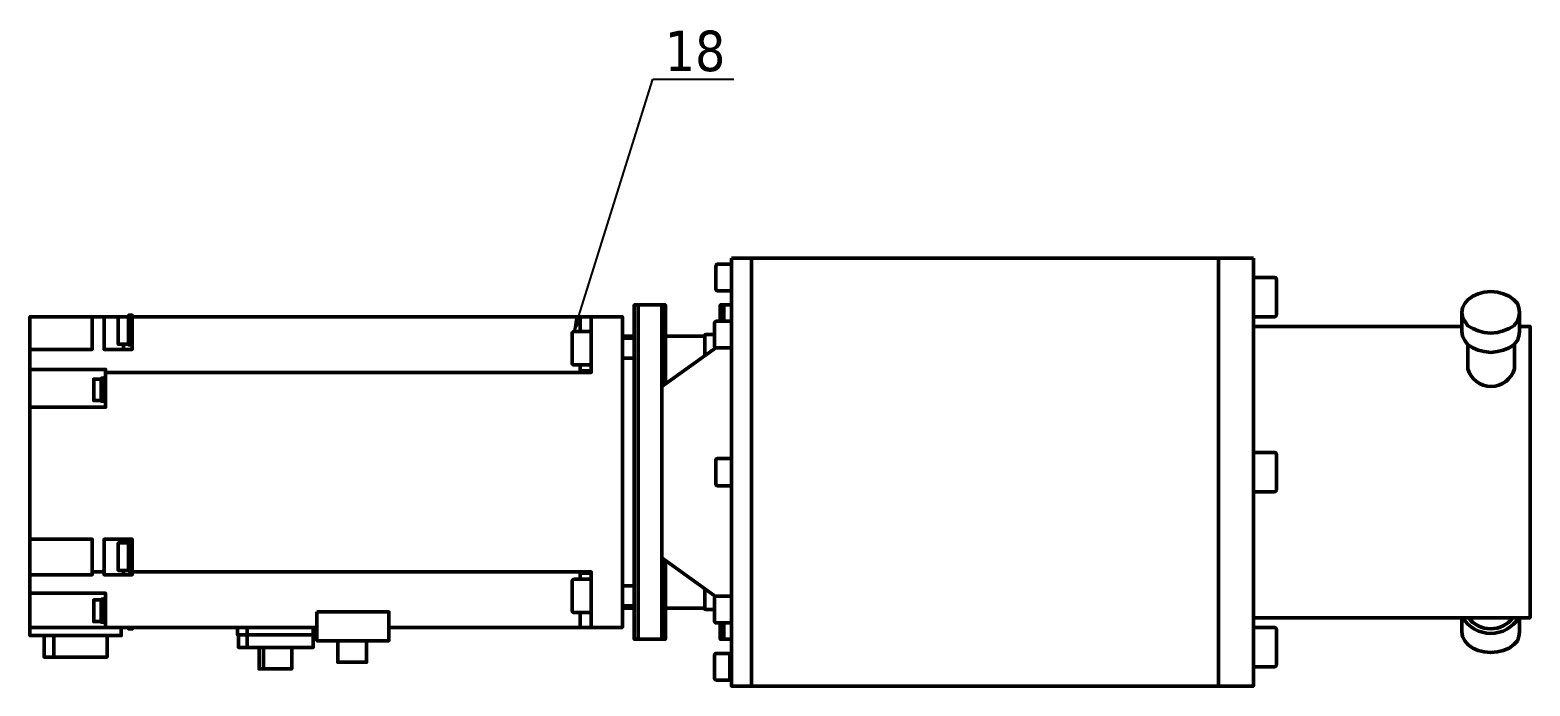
# Model space of a CAD drawing. Header units: millimetres. Extents: x 16604 to 36223, y 4309 to 8014.
# Drawn here: x 19793 to 20177.1, y 5011.2 to 5179.2 of the extents above; entities that cross this region are included whole.
import ezdxf
from ezdxf import colors
from ezdxf.entities.mleader import LeaderData, LeaderLine
from ezdxf.math import Vec2, Vec3

# ---------------------------------------------------------------- set-up
doc = ezdxf.new("R2010")
doc.units = ezdxf.units.MM
doc.layers.get('0').update_dxf_attribs({"lineweight": 35})
doc.layers.add('Nét đậm', color=7, linetype='Continuous', lineweight=35)
doc.styles.add('PDF Tahoma', font='tahoma.ttf')
doc.styles.get("Standard").update_dxf_attribs({"font": '', "height": 4.375})
doc.styles.get('Standard').set_extended_font_data('TCVN 7284')

# ---------------------------------------------------------------- blocks, each defined once
blk = doc.blocks.new('_Open')
at = {"color": 0, "linetype": 'ByBlock', "lineweight": -2}
for p, q in [((-1, 0.167), (0, 0)), ((-1, -0.167), (0, 0)), ((0, 0), (-1, 0))]:
    blk.add_line(p, q, dxfattribs=at)

msp = doc.modelspace()

# ---------------------------------------------------------------- linework, layer by layer
at = {"layer": 'Nét đậm', "lineweight": 50}
for points in [[(19972.62, 5120.78), (19977.75, 5120.78), (19977.75, 5011.22), (19972.62, 5011.22)], [(19977.75, 5120.78), (20097.37, 5120.78), (20097.37, 5011.22), (19977.75, 5011.22)], [(20106.3, 5120.78), (20097.37, 5120.78), (20097.37, 5011.22), (20106.3, 5011.22)], [(20159.65, 5106.92), (20159.84, 5108.06), (20160.41, 5109.2), (20161.17, 5110.15), (20162.5, 5111.1), (20163.83, 5111.67), (20165.35, 5112.05), (20167.06, 5112.24), (20168.76, 5112.05), (20170.28, 5111.67), (20171.8, 5111.1), (20172.94, 5110.15), (20173.89, 5109.2), (20174.27, 5108.06), (20174.46, 5106.92), (20174.27, 5105.78), (20173.89, 5104.64), (20172.94, 5103.5), (20171.8, 5102.74), (20170.28, 5102.17), (20168.76, 5101.79), (20167.06, 5101.6), (20165.35, 5101.79), (20163.83, 5102.17), (20162.5, 5102.74), (20161.17, 5103.5), (20160.41, 5104.64), (20159.84, 5105.78)], [(19866.48, 5030.21), (19884.9, 5030.21), (19884.9, 5022.8), (19866.48, 5022.8)]]:
    msp.add_lwpolyline(points, close=True, dxfattribs=at)
for points in [[(19972.62, 5112.43), (19969.11, 5112.43, -0.414214), (19968.64, 5112.9), (19968.64, 5118.79, -0.414214), (19969.11, 5119.26), (19972.62, 5119.26)], [(20106.3, 5105.78), (20111.71, 5105.78, 0.414214), (20112.18, 5106.25), (20112.18, 5115.37, 0.414214), (20111.71, 5115.84), (20106.3, 5115.84)], [(19936.74, 5093.44), (19932.27, 5093.44, -0.414214), (19931.8, 5093.91), (19931.8, 5101.51, -0.414214), (19932.27, 5101.98), (19936.74, 5101.98)], [(19972.62, 5097.8), (19968.73, 5097.8, -0.414214), (19968.26, 5098.28), (19968.26, 5104.17, -0.414214), (19968.73, 5104.64), (19969.21, 5104.64), (19972.62, 5104.64)], [(20173.13, 5098.75), (20173.13, 5092.49, -0.762019), (20161.17, 5092.49), (20161.17, 5098.75)], [(20106.3, 5060.97), (20111.71, 5060.97, 0.414214), (20112.18, 5061.44), (20112.18, 5070.56, 0.414214), (20111.71, 5071.03), (20106.3, 5071.03)], [(19972.62, 5062.49), (19969.11, 5062.49, -0.414214), (19968.64, 5062.96), (19968.64, 5069.04, -0.414214), (19969.11, 5069.51), (19972.62, 5069.51)], [(19972.62, 5027.36), (19968.73, 5027.36, -0.414214), (19968.26, 5027.83), (19968.26, 5033.73, -0.414214), (19968.73, 5034.2), (19972.62, 5034.2)], [(20106.3, 5016.16), (20111.71, 5016.16, 0.414214), (20112.18, 5016.63), (20112.18, 5025.75, 0.414214), (20111.71, 5026.22), (20106.3, 5026.22)]]:
    msp.add_lwpolyline(points, format="xyb", dxfattribs=at)
for points in [[(19955.72, 5043.31), (19955.72, 5023.18), (19954.78, 5023.18), (19948.7, 5023.18), (19947.75, 5023.18), (19947.75, 5108.82), (19948.7, 5108.82), (19954.78, 5108.82), (19955.72, 5108.82), (19955.72, 5088.69)], [(19948.7, 5023.18), (19948.7, 5108.82)], [(19954.78, 5087.93), (19954.78, 5108.82)], [(19969.78, 5104.64), (19969.78, 5108.82), (19970.72, 5108.82), (19972.62, 5108.82)], [(19970.72, 5104.64), (19970.72, 5108.82)], [(19808.95, 5105.78), (19808.95, 5097.42), (19793, 5097.42), (19793, 5092.3), (19812.37, 5092.3), (19812.37, 5091.54), (19933.89, 5091.54), (19933.89, 5092.3), (19933.89, 5093.44)], [(19793, 5097.42), (19793, 5101.41), (19793, 5105.78), (19808.95, 5105.78), (19811.99, 5105.78), (19816.93, 5105.78), (19818.26, 5105.78), (19815.6, 5105.78), (19815.6, 5098.75), (19818.26, 5098.75)], [(19811.99, 5105.78), (19811.99, 5097.42), (19816.93, 5097.42), (19819.2, 5097.42), (19819.2, 5105.78)], [(19816.93, 5105.78), (19816.93, 5105.78)], [(19819.2, 5098.56), (19818.26, 5098.56), (19818.26, 5106.16), (19819.2, 5106.16), (19819.2, 5105.78), (19933.89, 5105.78), (19936.74, 5105.78), (19944.71, 5105.78), (19944.71, 5098.94), (19944.71, 5033.06), (19944.71, 5026.22), (19936.74, 5026.22), (19933.89, 5026.22), (19884.9, 5026.22)], [(19933.89, 5101.98), (19933.89, 5105.78)], [(19933.89, 5091.54), (19936.74, 5091.54), (19936.74, 5098.94), (19936.74, 5105.78)], [(20159.65, 5106.92), (20159.65, 5101.98), (20159.84, 5100.84), (20160.41, 5099.7), (20161.17, 5098.56), (20162.5, 5097.8), (20163.83, 5097.24), (20165.35, 5096.86), (20167.06, 5096.67), (20168.76, 5096.86), (20170.28, 5097.24), (20171.8, 5097.8), (20172.94, 5098.56), (20173.89, 5099.7), (20174.27, 5100.84), (20174.46, 5101.98), (20174.46, 5106.92)], [(19966.07, 5101.22), (19968.26, 5101.22)], [(20106.3, 5028.69), (20177.12, 5028.69), (20177.12, 5103.31), (20174.46, 5103.31)], [(20159.65, 5103.31), (20106.3, 5103.31)], [(19816.93, 5097.42), (19816.93, 5098.75)], [(19944.71, 5100.84), (19947.75, 5100.84)], [(19944.71, 5100.27), (19947.75, 5100.27)], [(19968.83, 5034.01), (19954.78, 5044.07), (19954.78, 5087.93), (19968.59, 5097.83)], [(19955.72, 5100.84), (19965.79, 5100.84), (19965.79, 5095.91)], [(19944.71, 5095.15), (19947.75, 5095.15)], [(19793, 5082.61), (19793, 5087.17), (19793, 5092.3)], [(19936.74, 5026.22), (19936.74, 5033.06), (19936.74, 5040.46), (19933.89, 5040.46), (19819.2, 5040.46), (19819.2, 5043.12), (19819.2, 5045.59), (19819.2, 5048.82), (19816.93, 5048.82), (19811.99, 5048.82), (19811.99, 5040.46), (19808.95, 5040.46), (19808.95, 5048.82), (19793, 5048.82), (19793, 5082.61), (19812.37, 5082.61), (19812.37, 5091.54)], [(19811.23, 5084.32), (19809.33, 5084.32), (19809.33, 5089.83), (19811.23, 5089.83)], [(19811.99, 5084.13), (19811.23, 5084.13), (19811.23, 5090.02), (19811.99, 5090.02)], [(19812.37, 5084.13), (19811.99, 5084.13), (19811.99, 5090.21), (19812.37, 5090.21)], [(19933.89, 5091.92), (19936.74, 5091.92)], [(19793, 5039.7), (19793, 5044.83), (19793, 5048.82)], [(19818.26, 5040.84), (19815.6, 5040.84), (19815.6, 5047.87), (19818.26, 5047.87)], [(19816.93, 5047.87), (19816.93, 5048.82)], [(19819.2, 5040.65), (19818.26, 5040.65), (19818.26, 5048.06), (19819.2, 5048.06)], [(19954.78, 5023.18), (19954.78, 5044.07)], [(19812.37, 5026.22), (19812.37, 5034.58), (19812.37, 5034.96), (19793, 5034.96), (19793, 5039.7), (19808.95, 5039.7), (19808.95, 5040.46)], [(19811.99, 5040.46), (19811.99, 5039.7), (19816.93, 5039.7), (19819.2, 5039.7), (19819.2, 5040.46)], [(19816.93, 5040.84), (19816.93, 5039.7)], [(19933.89, 5040.46), (19933.89, 5039.7), (19933.89, 5038.56)], [(19933.89, 5040.08), (19936.74, 5040.08)], [(19931.8, 5030.49), (19931.8, 5038.08)], [(19932.28, 5038.56), (19936.74, 5038.56)], [(19944.71, 5036.85), (19947.75, 5036.85)], [(19955.72, 5031.16), (19965.79, 5031.16), (19965.79, 5036.1)], [(19866.48, 5026.22), (19812.37, 5026.22), (19793, 5026.22), (19793, 5030.59), (19793, 5034.96)], [(19811.23, 5027.74), (19809.33, 5027.74), (19809.33, 5033.25), (19811.23, 5033.25)], [(19811.99, 5027.55), (19811.23, 5027.55), (19811.23, 5033.44), (19811.99, 5033.44)], [(19812.37, 5027.55), (19811.99, 5027.55), (19811.99, 5033.63), (19812.37, 5033.63)], [(19932.28, 5030.02), (19936.74, 5030.02)], [(19933.89, 5026.22), (19933.89, 5030.02)], [(19944.71, 5031.73), (19947.75, 5031.73)], [(19944.71, 5031.16), (19947.75, 5031.16)], [(19966.07, 5030.78), (19968.26, 5030.78)], [(20174.46, 5028.69), (20174.46, 5025.08), (20174.27, 5023.94), (20173.89, 5022.8), (20172.94, 5021.85), (20171.8, 5020.91), (20170.28, 5020.34), (20168.76, 5019.96), (20167.06, 5019.77), (20165.35, 5019.96), (20163.83, 5020.34), (20162.5, 5020.91), (20161.17, 5021.85), (20160.41, 5022.8), (20159.84, 5023.94), (20159.65, 5025.08), (20159.65, 5028.69)], [(19816.36, 5026.22), (19816.36, 5024.13), (19793, 5024.13), (19793, 5026.22)], [(19818.26, 5026.22), (19818.26, 5025.84), (19819.2, 5025.84), (19819.2, 5026.22)], [(19846.17, 5026.22), (19846.17, 5024.32), (19848.64, 5024.32), (19848.64, 5026.22)], [(19846.36, 5024.32), (19846.36, 5021.1), (19848.64, 5021.1), (19848.64, 5024.32), (19865.53, 5024.32), (19865.53, 5026.22)], [(19848.64, 5021.1), (19865.53, 5021.1), (19865.53, 5024.32)], [(19969.78, 5027.36), (19969.78, 5023.18), (19970.72, 5023.18), (19972.62, 5023.18)], [(19970.72, 5023.18), (19970.72, 5027.36)], [(19796.61, 5024.13), (19796.61, 5018.63), (19799.08, 5018.63), (19799.08, 5024.13)], [(19799.08, 5018.63), (19812.75, 5018.63), (19812.75, 5024.13)], [(19851.67, 5021.1), (19851.67, 5015.59), (19852.81, 5015.59), (19852.81, 5021.1)], [(19852.81, 5015.59), (19860.03, 5015.59), (19860.03, 5021.1)], [(19879.21, 5022.8), (19879.21, 5017.3), (19871.8, 5017.3), (19871.8, 5022.8)], [(19972.24, 5018.25), (19972.62, 5018.25)], [(19972.24, 5014.26), (19972.62, 5014.26)]]:
    msp.add_lwpolyline(points, dxfattribs=at)
msp.add_lwpolyline([(19968.73, 5012.74), (19972.24, 5012.74), (19972.24, 5019.58), (19968.73, 5019.58, 0.414214), (19968.26, 5019.11), (19968.26, 5013.21, 0.414214)], format="xyb", close=True, dxfattribs=at)
for centre, radius, start, end in [((20111.71, 5115.18), 0.665, 87.881, 89.9988), ((20111.71, 5106.44), 0.665, 269.9938, 272.1766), ((19966.07, 5100.75), 0.475, 89.9997, 168.4598), ((20111.71, 5070.37), 0.665, 87.8259, 89.994), ((19969.11, 5069.04), 0.475, 89.9997, 180.0003), ((19969.11, 5062.96), 0.475, 179.9936, 269.9942), ((19932.28, 5038.09), 0.475, 89.9997, 180.0003), ((19932.28, 5030.49), 0.475, 179.9936, 269.9942), ((19966.07, 5031.25), 0.475, 191.5323, 269.9942), ((20167.06, 5033.22), 8.52, 212.1478, 327.8522), ((20167.06, 5033.03), 7.16, 217.3033, 322.6967), ((20111.71, 5025.56), 0.665, 87.8592, 89.9952), ((19972.34, 5018.34), 0.0949, 179.9903, 269.9974), ((19972.34, 5014.16), 0.0949, 89.9964, 180.0036), ((20111.71, 5016.82), 0.665, 269.9938, 272.177)]:
    msp.add_arc(centre, radius, start, end, dxfattribs=at)

# ---------------------------------------------------------------- texts
at = {"layer": 'Nét đậm', "insert": (19955.53, 5173.77), "char_height": 10.354, "attachment_point": 4, "style": 'PDF Tahoma'}
msp.add_mtext('18', dxfattribs=at)

# ---------------------------------------------------------------- leaders
at = {"layer": 'Nét đậm'}
ml = msp.add_multileader_mtext('Standard', dxfattribs=at)
ml.set_content('', color=256)
ml.set_leader_properties()
ml.set_arrow_properties(name='OPEN')
ml.build(insert=Vec2(0, 0))
ml.multileader.update_dxf_attribs({"text_left_attachment_type": 5})
ctx = ml.context
ctx.base_point, ctx.char_height, ctx.plane_origin = Vec3(19971.22, 5166.6), 4.38, Vec3(19932.27, 5101.98)
ctx.left_attachment = 5
notes = []
notes.append((ctx, [(0, (1, 1, 0), (19952.53, 5166.6), (1, 0), 18.69, [(0, [(19932.27, 5101.98)], 0, [])])]))
ctx.mtext.insert, ctx.mtext.flow_direction = Vec3(19973.22, 5170.98), 5
for ctx, leaders in notes:
    for number, flags, end, landing, length, lines in leaders:
        leader = LeaderData()
        leader.index, (leader.has_last_leader_line, leader.has_dogleg_vector, leader.attachment_direction) = number, flags
        leader.last_leader_point, leader.dogleg_vector, leader.dogleg_length = Vec3(end), Vec3(landing), length
        for number, points, colour, breaks in lines:
            line = LeaderLine()
            line.index, line.vertices, line.color, line.breaks = number, Vec3.list(points), colors.encode_raw_color(colour), breaks
            leader.lines.append(line)
        ctx.leaders.append(leader)

doc.saveas('drawing.dxf')
